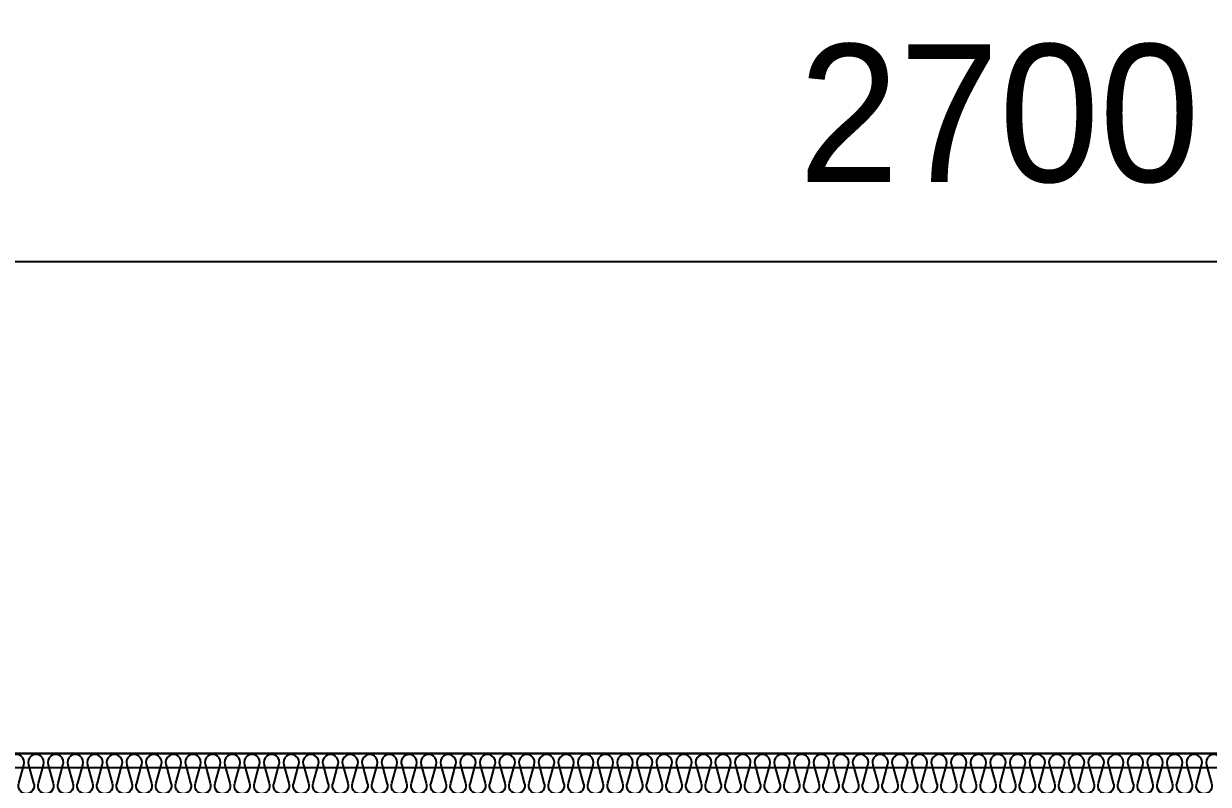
# Model space of a CAD drawing. Header units: millimetres. Extents: x 2911 to 32318, y 2586 to 23381.
# Drawn here: x 7548 to 8752, y 12280 to 13053 of the extents above; entities that cross this region are included whole.
import ezdxf

# ---------------------------------------------------------------- set-up
doc = ezdxf.new("R2010")
doc.units = ezdxf.units.MM
doc.layers.add('SMS', color=220, linetype='Continuous')
doc.layers.add('냉각탑_dim', color=1, linetype='Continuous')
doc.styles.add('HY울릉도L', font='')
doc.styles.get('HY울릉도L').set_extended_font_data('HY울릉도L')
doc.dimstyles.new('성지DIM', dxfattribs={"dimtxt": 3.5, "dimasz": 3, "dimexe": 1, "dimexo": 2.5, "dimgap": 2, "dimtad": 1, "dimdec": 0, "dimzin": 3, "dimdsep": 46, "dimtxsty": 'HY울릉도L', "dimblk": 'ARCHTICK', "dimcen": -2, "dimclrd": 256, "dimclre": 256, "dimclrt": 7, "dimadec": 0, "dimazin": 0, "dimtfac": 1, "dimtdec": 0, "dimtofl": 0, "dimtmove": 0, "dimatfit": 3, "dimfxl": 1, "dimtolj": 1, "dimtzin": 0, "dimlwe": -1, "dimarcsym": 0})

# ---------------------------------------------------------------- blocks, each defined once
blk = doc.blocks.new('_ArchTick')
at = {"color": 0, "linetype": 'ByBlock', "const_width": 0.15}
blk.add_lwpolyline([(-0.5, -0.5), (0.5, 0.5)], dxfattribs=at)
blk = doc.blocks.new('*D674')
at = {"layer": 'Defpoints', "color": 0, "transparency": 16777216}
for p in [(9889.4, 12811.6), (7189.4, 12311.1), (9889.4, 12311.1)]:
    blk.add_point(p, dxfattribs=at)
at = {"layer": '냉각탑_dim', "transparency": 16777216}
for p, q in [((7189.4, 12411.1), (7189.4, 12851.6)), ((9889.4, 12411.1), (9889.4, 12851.6))]:
    blk.add_line(p, q, dxfattribs=at)
at = {"layer": '냉각탑_dim', "lineweight": -2, "transparency": 16777216}
blk.add_line((7189.4, 12811.6), (9889.4, 12811.6), dxfattribs=at)
at = {"layer": '냉각탑_dim', "lineweight": -2, "transparency": 16777216, "xscale": 120, "yscale": 120, "zscale": 120, "rotation": 180}
blk.add_blockref('_ArchTick', (7189.4, 12811.6), dxfattribs=at)
at = {"layer": '냉각탑_dim', "lineweight": -2, "transparency": 16777216, "xscale": 120, "yscale": 120, "zscale": 120}
blk.add_blockref('_ArchTick', (9889.4, 12811.6), dxfattribs=at)
at = {"layer": '냉각탑_dim', "color": 7, "transparency": 16777216, "insert": (8539.4, 12961.6), "char_height": 140, "attachment_point": 5, "style": 'HY울릉도L'}
blk.add_mtext('\\A1;2700', dxfattribs=at)
blk = doc.blocks.new('3')
for p, q in [((9644.4, 12311.1), (7189.4, 12311.1)), ((7380.6, 12311.1), (9889.4, 12311.1)), ((7394.7, 12297.1), (9847.4, 12297.1))]:
    blk.add_line(p, q)
at = {"color": 7}
blk.add_line((7189.4, 12311.1), (9644.4, 12311.1), dxfattribs=at)
at = {"ltscale": 500}
blk.add_lwpolyline([(7189.4, 12311.1), (9889.1, 12311.1), (9889.1, 9311.1), (7189.4, 9311.1)], close=True, dxfattribs=at)
at = {"layer": 'SMS', "color": 5}
for points in [[(7937.7, 12309.9, 0.446849), (7932.2, 12299.4), (7937.1, 12281.1, -0.524856), (7929.7, 12270.3, -0.524856), (7922.2, 12281.1), (7927.2, 12299.4, 1.449198), (7912.2, 12299.4), (7917.2, 12281.1, -0.524856), (7909.7, 12270.3, -0.524856), (7902.3, 12281.1), (7907.2, 12299.4, 1.449198), (7892.3, 12299.4), (7897.2, 12281.1, -0.524856), (7889.8, 12270.3, -0.524856), (7882.3, 12281.1), (7887.3, 12299.4, 1.449198), (7872.3, 12299.4), (7877.3, 12281.1, -0.524856), (7869.8, 12270.3, -0.524856), (7862.4, 12281.1), (7867.3, 12299.4, 1.449198), (7852.4, 12299.4), (7857.3, 12281.1, -0.524856), (7849.9, 12270.3, -0.524856), (7842.4, 12281.1), (7847.4, 12299.4, 1.449198), (7832.4, 12299.4), (7837.4, 12281.1, -0.524856), (7829.9, 12270.3, -0.524856), (7822.5, 12281.1), (7827.4, 12299.4, 1.449198), (7812.5, 12299.4), (7817.4, 12281.1, -0.524856), (7810, 12270.3, -0.524856), (7802.5, 12281.1), (7807.5, 12299.4, 1.449198), (7792.5, 12299.4), (7797.5, 12281.1, -0.524856), (7790, 12270.3, -0.524856), (7782.6, 12281.1), (7787.5, 12299.4, 1.449198), (7772.6, 12299.4), (7777.5, 12281.1, -0.524856), (7770.1, 12270.3, -0.524856), (7762.6, 12281.1), (7767.6, 12299.4, 1.449198), (7752.6, 12299.4), (7757.6, 12281.1, -0.524856), (7750.1, 12270.3, -0.524856), (7742.7, 12281.1), (7747.6, 12299.4, 1.449198), (7732.7, 12299.4), (7737.6, 12281.1, -0.524856), (7730.2, 12270.3, -0.524856), (7722.7, 12281.1), (7727.7, 12299.4, 1.449198), (7712.7, 12299.4), (7717.7, 12281.1, -0.524856), (7710.2, 12270.3, -0.524856), (7702.8, 12281.1), (7707.7, 12299.4, 1.449198), (7692.8, 12299.4), (7697.7, 12281.1, -0.524856), (7690.3, 12270.3, -0.524856), (7682.8, 12281.1), (7687.8, 12299.4, 1.449198), (7672.8, 12299.4), (7677.8, 12281.1, -0.524856), (7670.3, 12270.3, -0.524856), (7662.9, 12281.1), (7667.8, 12299.4, 1.449198), (7652.9, 12299.4), (7657.8, 12281.1, -0.524856), (7650.4, 12270.3, -0.524856), (7642.9, 12281.1), (7647.9, 12299.4, 1.449198), (7632.9, 12299.4), (7637.9, 12281.1, -0.524856), (7630.4, 12270.3, -0.524856), (7623, 12281.1), (7627.9, 12299.4, 1.449198), (7613, 12299.4), (7617.9, 12281.1, -0.524856), (7610.5, 12270.3, -0.524856), (7603, 12281.1), (7608, 12299.4, 1.449198), (7593, 12299.4), (7598, 12281.1, -0.524856), (7590.5, 12270.3, -0.524856), (7583.1, 12281.1), (7588, 12299.4, 1.449198), (7573.1, 12299.4), (7578, 12281.1, -0.524856), (7570.6, 12270.3, -0.524856), (7563.1, 12281.1), (7568.1, 12299.4, 1.449198), (7553.1, 12299.4), (7558.1, 12281.1, -0.524856), (7550.6, 12270.3, -0.524856), (7543.2, 12281.1), (7548.1, 12299.4, 1.449198), (7533.2, 12299.4)], [(8516.2, 12309.9, 0.446849), (8510.7, 12299.4), (8515.7, 12281.1, -0.524856), (8508.2, 12270.3, -0.524856), (8500.8, 12281.1), (8505.7, 12299.4, 1.449198), (8490.8, 12299.4), (8495.7, 12281.1, -0.524856), (8488.3, 12270.3, -0.524856), (8480.8, 12281.1), (8485.8, 12299.4, 1.449198), (8470.8, 12299.4), (8475.8, 12281.1, -0.524856), (8468.3, 12270.3, -0.524856), (8460.9, 12281.1), (8465.8, 12299.4, 1.449198), (8450.9, 12299.4), (8455.8, 12281.1, -0.524856), (8448.4, 12270.3, -0.524856), (8440.9, 12281.1), (8445.9, 12299.4, 1.449198), (8430.9, 12299.4), (8435.9, 12281.1, -0.524856), (8428.4, 12270.3, -0.524856), (8421, 12281.1), (8425.9, 12299.4, 1.449198), (8411, 12299.4), (8415.9, 12281.1, -0.524856), (8408.5, 12270.3, -0.524856), (8401, 12281.1), (8406, 12299.4, 1.449198), (8391, 12299.4), (8396, 12281.1, -0.524856), (8388.5, 12270.3, -0.524856), (8381.1, 12281.1), (8386, 12299.4, 1.449198), (8371.1, 12299.4), (8376, 12281.1, -0.524856), (8368.6, 12270.3, -0.524856), (8361.1, 12281.1), (8366.1, 12299.4, 1.449198), (8351.1, 12299.4), (8356.1, 12281.1, -0.524856), (8348.6, 12270.3, -0.524856), (8341.2, 12281.1), (8346.1, 12299.4, 1.449198), (8331.2, 12299.4), (8336.1, 12281.1, -0.524856), (8328.7, 12270.3, -0.524856), (8321.2, 12281.1), (8326.2, 12299.4, 1.449198), (8311.2, 12299.4), (8316.2, 12281.1, -0.524856), (8308.7, 12270.3, -0.524856), (8301.3, 12281.1), (8306.2, 12299.4, 1.449198), (8291.3, 12299.4), (8296.2, 12281.1, -0.524856), (8288.8, 12270.3, -0.524856), (8281.3, 12281.1), (8286.3, 12299.4, 1.449198), (8271.3, 12299.4), (8276.3, 12281.1, -0.524856), (8268.8, 12270.3, -0.524856), (8261.4, 12281.1), (8266.3, 12299.4, 1.449198), (8251.4, 12299.4), (8256.3, 12281.1, -0.524856), (8248.9, 12270.3, -0.524856), (8241.4, 12281.1), (8246.4, 12299.4, 1.449198), (8231.4, 12299.4), (8236.4, 12281.1, -0.524856), (8228.9, 12270.3, -0.524856), (8221.5, 12281.1), (8226.4, 12299.4, 1.449198), (8211.5, 12299.4), (8216.4, 12281.1, -0.524856), (8209, 12270.3, -0.524856), (8201.5, 12281.1), (8206.5, 12299.4, 1.449198), (8191.5, 12299.4), (8196.5, 12281.1, -0.524856), (8189, 12270.3, -0.524856), (8181.6, 12281.1), (8186.5, 12299.4, 1.449198), (8171.6, 12299.4), (8176.5, 12281.1, -0.524856), (8169.1, 12270.3, -0.524856), (8161.6, 12281.1), (8166.6, 12299.4, 1.449198), (8151.6, 12299.4), (8156.6, 12281.1, -0.524856), (8149.1, 12270.3, -0.524856), (8141.7, 12281.1), (8146.6, 12299.4, 1.449198), (8131.7, 12299.4), (8136.6, 12281.1, -0.524856), (8129.2, 12270.3, -0.524856), (8121.7, 12281.1), (8126.7, 12299.4, 1.449198), (8111.7, 12299.4), (8116.7, 12281.1, -0.524856), (8109.2, 12270.3, -0.524856), (8101.8, 12281.1), (8106.7, 12299.4, 1.449198), (8091.8, 12299.4), (8096.7, 12281.1, -0.524856), (8089.3, 12270.3, -0.524856), (8081.8, 12281.1), (8086.8, 12299.4, 1.449198), (8071.8, 12299.4), (8076.8, 12281.1, -0.524856), (8069.3, 12270.3, -0.524856), (8061.9, 12281.1), (8066.8, 12299.4, 1.449198), (8051.9, 12299.4), (8056.8, 12281.1, -0.524856), (8049.4, 12270.3, -0.524856), (8041.9, 12281.1), (8046.9, 12299.4, 1.449198), (8031.9, 12299.4), (8036.9, 12281.1, -0.524856), (8029.4, 12270.3, -0.524856), (8022, 12281.1), (8026.9, 12299.4, 1.449198), (8012, 12299.4), (8016.9, 12281.1, -0.524856), (8009.5, 12270.3, -0.524856), (8002, 12281.1), (8007, 12299.4, 1.449198), (7992, 12299.4), (7997, 12281.1, -0.524856), (7989.5, 12270.3, -0.524856), (7982.1, 12281.1), (7987, 12299.4, 1.449198), (7972.1, 12299.4), (7977, 12281.1, -0.524856), (7969.6, 12270.3, -0.524856), (7962.1, 12281.1), (7967.1, 12299.4, 1.449198), (7952.1, 12299.4), (7957.1, 12281.1, -0.524856), (7949.6, 12270.3, -0.524856), (7942.2, 12281.1), (7947.1, 12299.4, 1.449198), (7932.2, 12299.4), (7937.1, 12281.1, -0.524856), (7929.7, 12270.3, -0.417249)], [(8765.1, 12299.4, 1.449198), (8750.1, 12299.4), (8755.1, 12281.1, -0.524856), (8747.6, 12270.3, -0.524856), (8740.2, 12281.1), (8745.1, 12299.4, 1.449198), (8730.2, 12299.4), (8735.1, 12281.1, -0.524856), (8727.7, 12270.3, -0.524856), (8720.2, 12281.1), (8725.2, 12299.4, 1.449198), (8710.2, 12299.4), (8715.2, 12281.1, -0.524856), (8707.7, 12270.3, -0.524856), (8700.3, 12281.1), (8705.2, 12299.4, 1.449198), (8690.3, 12299.4), (8695.2, 12281.1, -0.524856), (8687.8, 12270.3, -0.524856), (8680.3, 12281.1), (8685.3, 12299.4, 1.449198), (8670.3, 12299.4), (8675.3, 12281.1, -0.524856), (8667.8, 12270.3, -0.524856), (8660.4, 12281.1), (8665.3, 12299.4, 1.449198), (8650.4, 12299.4), (8655.3, 12281.1, -0.524856), (8647.9, 12270.3, -0.524856), (8640.4, 12281.1), (8645.4, 12299.4, 1.449198), (8630.4, 12299.4), (8635.4, 12281.1, -0.524856), (8627.9, 12270.3, -0.524856), (8620.5, 12281.1), (8625.4, 12299.4, 1.449198), (8610.5, 12299.4), (8615.4, 12281.1, -0.524856), (8608, 12270.3, -0.524856), (8600.5, 12281.1), (8605.5, 12299.4, 1.449198), (8590.5, 12299.4), (8595.5, 12281.1, -0.524856), (8588, 12270.3, -0.524856), (8580.6, 12281.1), (8585.5, 12299.4, 1.449198), (8570.6, 12299.4), (8575.5, 12281.1, -0.524856), (8568.1, 12270.3, -0.524856), (8560.6, 12281.1), (8565.6, 12299.4, 1.449198), (8550.6, 12299.4), (8555.6, 12281.1, -0.524856), (8548.1, 12270.3, -0.524856), (8540.7, 12281.1), (8545.6, 12299.4, 1.449198), (8530.7, 12299.4), (8535.6, 12281.1, -0.524856), (8528.2, 12270.3, -0.524856), (8520.7, 12281.1), (8525.7, 12299.4, 1.449198), (8510.7, 12299.4), (8515.7, 12281.1, -0.524856), (8508.2, 12270.3, -0.417249)]]:
    blk.add_lwpolyline(points, format="xyb", dxfattribs=at)

msp = doc.modelspace()

# ---------------------------------------------------------------- block references
msp.add_blockref('3', (0, 0))

# ---------------------------------------------------------------- dimensions: what is measured, and where the dimension line sits
at = {"layer": '냉각탑_dim'}
dim = msp.add_linear_dim(base=(9889.4, 12811.6), p1=(7189.4, 12311.1), p2=(9889.4, 12311.1), dimstyle='성지DIM', override={"dimscale": 40}, dxfattribs=at)
dim.commit()
dim.dimension.update_dxf_attribs({"geometry": '*D674', "text_midpoint": (8539.4, 12961.6)})

doc.saveas('drawing.dxf')
